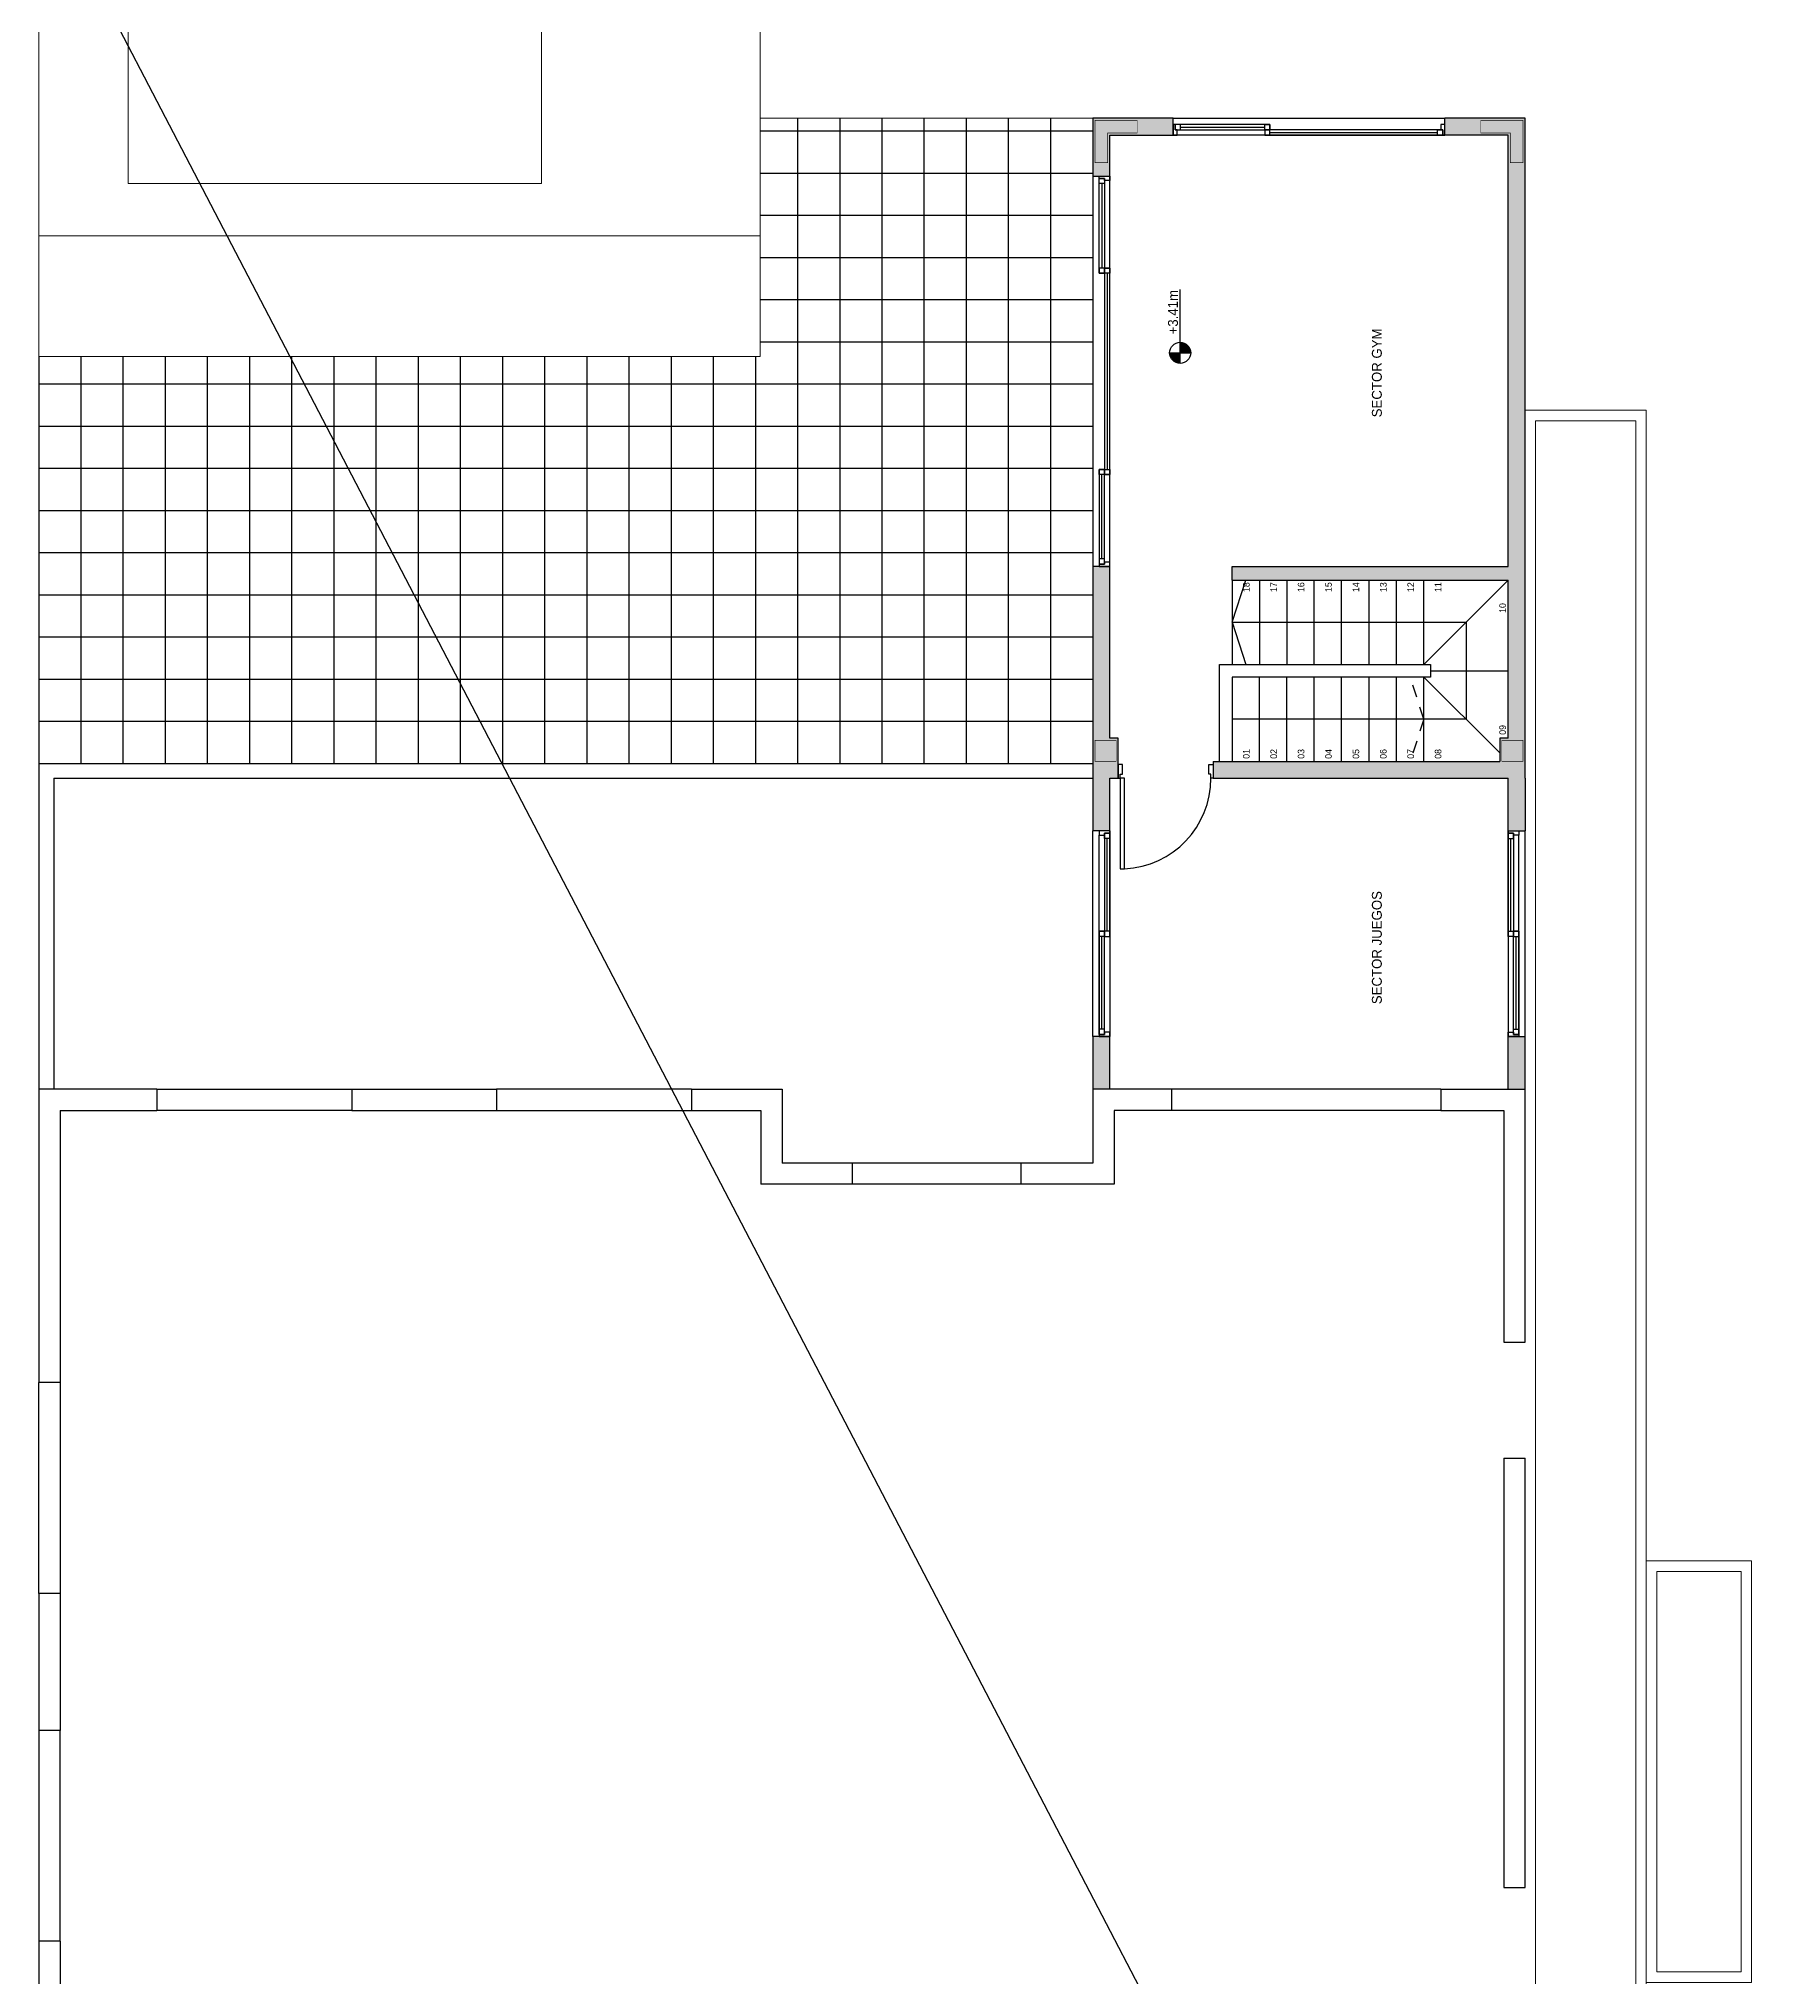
# Model space of a CAD drawing. Header units: millimetres. Extents: x 237 to 802, y 86 to 296.
# Drawn here: x 250.54 to 267.06, y 116.14 to 134.52 of the extents above; entities that cross this region are included whole.
import ezdxf

# ---------------------------------------------------------------- set-up
doc = ezdxf.new("R2010")
doc.units = ezdxf.units.MM
doc.linetypes.add('ACAD_ISO02W100', pattern=[15, 12, -3])
for name, color, linetype in [('0-HATCH', 7, 'Continuous'), ('01-MUROS', 6, 'Continuous'), ('02-CARPINTERÍAS', 9, 'Continuous'), ('03-PROYECCIONES', 9, 'Continuous')]:
    doc.layers.add(name, color=color, linetype=linetype)
doc.layers.add('06-SOLADOS', color=9, linetype='Continuous', lineweight=25)

msp = doc.modelspace()

# ---------------------------------------------------------------- hatches: boundary and pattern name
at = {"layer": '0-HATCH'}
h = msp.add_hatch(color=256, dxfattribs=at)
h.dxf.hatch_style = 1
h.paths.add_polyline_path([(261.2722, 131.543, 0.4142136), (261.3722, 131.443), (261.3722, 131.543)])
h.paths.add_polyline_path([(261.3722, 131.543), (261.4722, 131.543, 0.4142136), (261.3722, 131.643)])
at = {"layer": '06-SOLADOS'}
h = msp.add_hatch(dxfattribs=at)
h.set_pattern_fill('_USER', color=256, scale=0.4, angle=180, double=1, pattern_type=0)
h.set_pattern_definition([(180, (260.54407, 127.648), (-5e-17, -0.4), []), (270, (260.54407, 127.648), (0.4, -7e-17), [])])
h.paths.add_polyline_path([(250.5441, 131.508), (250.5441, 127.648), (260.5441, 127.648), (260.5441, 133.768), (257.3877, 133.768), (257.3877, 131.508)])
h = msp.add_hatch(color=253, dxfattribs=at)
h.dxf.hatch_style = 1
h.paths.add_polyline_path([(260.6041, 125.058), (260.5441, 125.058), (260.5441, 124.558), (260.7041, 124.558), (260.7041, 125.058)])
h.paths.add_polyline_path([(264.4841, 125.058), (264.4841, 124.558), (264.6441, 124.558), (264.6441, 125.058)])
h.paths.add_polyline_path([(260.5441, 129.518), (260.5441, 127.008), (260.7041, 127.008), (260.7041, 127.508), (260.7841, 127.508), (260.7841, 127.888), (260.7041, 127.888), (260.7041, 129.518)])
h.paths.add_polyline_path([(261.6841, 127.668), (261.6841, 127.508), (264.4841, 127.508), (264.4841, 127.008), (264.6441, 127.008), (264.6441, 127.508), (264.6441, 133.768), (263.8841, 133.768), (263.8841, 133.608), (264.4841, 133.608), (264.4841, 129.518), (261.8641, 129.518), (261.8641, 129.388), (264.4841, 129.388), (264.4841, 127.888), (264.4041, 127.888), (264.4041, 127.668)])
h.paths.add_polyline_path([(260.5441, 133.768), (260.5441, 133.218), (260.7041, 133.218), (260.7041, 133.608), (261.3041, 133.608), (261.3041, 133.768)])

# ---------------------------------------------------------------- linework, layer by layer
at = {"color": 9}
msp.add_line((237.4359, 161.2331), (276.747, 85.7953), dxfattribs=at)
at = {"color": 97, "const_width": 0.005}
for points in [[(260.5641, 133.748), (260.5641, 133.348), (260.6841, 133.348), (260.6841, 133.628), (260.9641, 133.628), (260.9641, 133.748), (260.5641, 133.748)], [(264.6241, 133.748), (264.6241, 133.348), (264.5041, 133.348), (264.5041, 133.628), (264.2241, 133.628), (264.2241, 133.748), (264.6241, 133.748)]]:
    msp.add_lwpolyline(points, dxfattribs=at)
for points in [[(260.5641, 127.668), (260.7641, 127.668), (260.7641, 127.868), (260.5641, 127.868)], [(264.4241, 127.668), (264.6241, 127.668), (264.6241, 127.868), (264.4241, 127.868)]]:
    msp.add_lwpolyline(points, close=True, dxfattribs=at)
at = {"layer": '0-HATCH'}
for p, q in [((261.3722, 131.443), (261.3722, 132.143)), ((261.2722, 131.543), (261.4722, 131.543)), ((264.6441, 127.508), (264.6441, 127.008))]:
    msp.add_line(p, q, dxfattribs=at)
msp.add_circle((261.3722, 131.543), 0.1, dxfattribs=at)
at = {"layer": '01-MUROS'}
for p, q in [((261.3041, 133.608), (261.3041, 133.768)), ((264.6441, 133.768), (263.8841, 133.768)), ((263.8841, 133.608), (263.8841, 133.768)), ((261.8641, 129.518), (264.4841, 129.518)), ((261.8641, 129.388), (261.8641, 129.518)), ((261.8641, 129.388), (264.4841, 129.388)), ((260.7041, 125.058), (260.5441, 125.058)), ((260.5441, 125.058), (260.5441, 124.558)), ((264.4841, 125.058), (264.6441, 125.058)), ((251.6616, 124.558), (251.6616, 124.358)), ((253.5116, 124.558), (254.8866, 124.558)), ((253.5116, 124.558), (253.5116, 124.358)), ((254.1991, 124.558), (254.8866, 124.558)), ((254.8866, 124.558), (254.8866, 124.358)), ((256.7366, 124.558), (257.5941, 124.558)), ((256.7366, 124.558), (257.3941, 124.558)), ((256.7366, 124.558), (256.7366, 124.358)), ((257.5941, 124.558), (257.5941, 123.858)), ((260.5441, 124.558), (260.5441, 123.858)), ((261.2941, 124.558), (260.5441, 124.558)), ((261.2941, 124.558), (261.0571, 124.558)), ((261.2941, 124.358), (261.2941, 124.558)), ((263.8441, 124.558), (263.8441, 124.358)), ((263.8441, 124.558), (264.6441, 124.558)), ((250.7441, 124.358), (250.7441, 121.7766)), ((250.7441, 124.358), (251.6616, 124.358)), ((253.5116, 124.358), (254.8866, 124.358)), ((256.7366, 124.358), (257.3941, 124.358)), ((257.3941, 124.358), (257.3941, 123.658)), ((260.7441, 124.358), (260.7441, 123.658)), ((261.2941, 124.358), (260.7441, 124.358)), ((263.8441, 124.358), (264.4441, 124.358)), ((264.4441, 124.358), (264.4441, 122.158)), ((258.2591, 123.858), (257.5941, 123.858)), ((258.2591, 123.858), (258.2591, 123.658)), ((260.5441, 123.858), (259.8591, 123.858)), ((259.8591, 123.858), (259.8591, 123.658)), ((258.2591, 123.658), (257.3941, 123.658)), ((260.7441, 123.658), (259.8591, 123.658)), ((264.4441, 122.158), (264.6441, 122.158)), ((250.7441, 121.7766), (250.5441, 121.7766)), ((264.4441, 121.058), (264.6441, 121.058)), ((264.4441, 121.058), (264.4441, 116.9852)), ((250.7441, 119.7766), (250.5441, 119.7766)), ((250.7441, 119.7766), (250.7441, 118.4766)), ((250.7441, 118.4766), (250.5441, 118.4766)), ((264.4441, 116.9852), (264.6441, 116.9852)), ((250.7441, 116.4766), (250.5441, 116.4766)), ((250.7441, 116.4766), (250.7441, 113.4952))]:
    msp.add_line(p, q, dxfattribs=at)
msp.add_lwpolyline([(260.7041, 133.218), (260.7041, 133.608), (261.3041, 133.608), (261.3041, 133.768), (260.5441, 133.768), (260.5441, 133.218)], close=True, dxfattribs=at)
for points in [[(264.6441, 127.508), (264.6441, 133.768)], [(264.4841, 129.518), (264.4841, 133.608), (263.8841, 133.608)], [(260.7041, 127.508), (260.7841, 127.508), (260.7841, 127.888), (260.7041, 127.888), (260.7041, 129.518), (260.5441, 129.518), (260.5441, 127.008)], [(264.4841, 127.888), (264.4841, 129.388)], [(264.4841, 127.888), (264.4041, 127.888), (264.4041, 127.668)], [(261.6841, 127.668), (261.6841, 127.508), (264.4841, 127.508)], [(261.6841, 127.668), (264.4041, 127.668)], [(260.7041, 127.008), (260.7041, 127.508)], [(264.4841, 127.008), (264.4841, 127.508)], [(260.7041, 127.008), (260.5441, 127.008)], [(264.4841, 127.008), (264.6441, 127.008)], [(260.7041, 124.558), (260.7041, 125.058)], [(264.4841, 124.558), (264.4841, 125.058)], [(264.6441, 122.158), (264.6441, 125.058)], [(251.6616, 124.558), (250.5441, 124.558), (250.5441, 121.7766)], [(264.6441, 116.9852), (264.6441, 121.058)], [(250.5441, 119.7766), (250.5441, 118.4766)], [(250.5441, 116.4766), (250.5441, 113.2952)]]:
    msp.add_lwpolyline(points, dxfattribs=at)
at = {"layer": '02-CARPINTERÍAS'}
for p, q in [((261.3041, 133.768), (263.8841, 133.768)), ((261.3741, 133.683), (262.1741, 133.683)), ((263.8841, 133.608), (261.3041, 133.608)), ((262.2241, 133.633), (263.8141, 133.633)), ((260.5441, 133.218), (260.5441, 129.518)), ((260.6291, 133.148), (260.6291, 132.348)), ((260.7041, 129.518), (260.7041, 133.218)), ((260.6791, 132.298), (260.6791, 130.438)), ((260.6291, 129.588), (260.6291, 130.388)), ((250.5441, 127.648), (260.5441, 127.648)), ((250.5441, 127.648), (250.5441, 124.558)), ((250.5441, 127.648), (260.5441, 127.648)), ((250.6841, 127.508), (250.6841, 124.558)), ((250.6841, 127.508), (260.5441, 127.508)), ((260.5441, 125.058), (260.5441, 127.008)), ((260.6041, 125.078), (260.6041, 126.968)), ((260.6791, 126.058), (260.6791, 126.938)), ((260.7041, 127.008), (260.7041, 125.058)), ((264.4841, 127.008), (264.4841, 125.058)), ((264.5091, 126.058), (264.5091, 126.938)), ((264.5841, 125.078), (264.5841, 126.968)), ((264.6441, 125.058), (264.6441, 127.008)), ((260.6291, 125.128), (260.6291, 126.008)), ((264.5591, 125.128), (264.5591, 126.008)), ((251.6616, 124.558), (253.5116, 124.558)), ((256.7366, 124.558), (254.8866, 124.558)), ((263.8441, 124.558), (261.2941, 124.558)), ((253.5116, 124.358), (251.6616, 124.358)), ((254.8866, 124.358), (256.7366, 124.358)), ((263.8441, 124.358), (261.2941, 124.358)), ((259.8591, 123.858), (258.2591, 123.858)), ((259.8591, 123.658), (258.2591, 123.658)), ((250.5441, 119.7766), (250.5441, 121.7766)), ((250.7441, 121.7766), (250.7441, 119.7766)), ((250.5441, 118.4766), (250.5441, 116.4766)), ((250.7441, 116.4766), (250.7441, 118.4766))]:
    msp.add_line(p, q, dxfattribs=at)
for points in [[(261.3441, 133.658), (261.3241, 133.658), (261.3241, 133.708), (261.3041, 133.708), (261.3041, 133.608), (261.3441, 133.608)], [(261.3241, 133.708), (261.3241, 133.658), (262.2241, 133.658), (262.2241, 133.708)], [(261.3241, 133.658), (261.3741, 133.658), (261.3741, 133.708), (261.3241, 133.708)], [(262.2241, 133.658), (262.1741, 133.658), (262.1741, 133.708), (262.2241, 133.708)], [(263.8441, 133.658), (263.8641, 133.658), (263.8641, 133.608), (263.8841, 133.608), (263.8841, 133.708), (263.8441, 133.708)], [(262.1741, 133.658), (262.1741, 133.608), (263.8641, 133.608), (263.8641, 133.658)], [(262.1741, 133.608), (262.2241, 133.608), (262.2241, 133.658), (262.1741, 133.658)], [(263.8641, 133.608), (263.8141, 133.608), (263.8141, 133.658), (263.8641, 133.658)], [(260.6541, 133.178), (260.6541, 133.198), (260.6041, 133.198), (260.6041, 133.218), (260.7041, 133.218), (260.7041, 133.178)], [(260.6541, 133.198), (260.6541, 133.148), (260.6041, 133.148), (260.6041, 133.198)], [(260.6041, 133.198), (260.6541, 133.198), (260.6541, 132.298), (260.6041, 132.298)], [(260.6541, 132.298), (260.6541, 132.348), (260.6041, 132.348), (260.6041, 132.298)], [(260.7041, 132.348), (260.7041, 132.298), (260.6541, 132.298), (260.6541, 132.348)], [(260.6541, 132.348), (260.6541, 130.388), (260.7041, 130.388), (260.7041, 132.348)], [(260.6041, 129.538), (260.6541, 129.538), (260.6541, 130.438), (260.6041, 130.438)], [(260.6541, 130.438), (260.6541, 130.388), (260.6041, 130.388), (260.6041, 130.438)], [(260.7041, 130.438), (260.7041, 130.388), (260.6541, 130.388), (260.6541, 130.438)], [(260.6541, 129.538), (260.6541, 129.588), (260.6041, 129.588), (260.6041, 129.538)], [(260.6541, 129.558), (260.6541, 129.538), (260.6041, 129.538), (260.6041, 129.518), (260.7041, 129.518), (260.7041, 129.558)], [(260.8241, 127.548), (260.8241, 127.638), (260.7841, 127.638), (260.7841, 127.508), (260.8041, 127.508), (260.8041, 127.548)], [(261.6441, 127.548), (261.6441, 127.638), (261.6841, 127.638), (261.6841, 127.508), (261.6641, 127.508), (261.6641, 127.548)], [(260.8041, 126.648), (260.8441, 126.648), (260.8441, 127.508), (260.8041, 127.508)], [(260.6541, 126.968), (260.6541, 126.988), (260.7041, 126.988), (260.7041, 127.008), (260.6041, 127.008), (260.6041, 126.968)], [(260.6541, 126.008), (260.7041, 126.008), (260.7041, 126.988), (260.6541, 126.988)], [(260.7041, 126.988), (260.7041, 126.938), (260.6541, 126.938), (260.6541, 126.988)], [(264.5341, 126.968), (264.5341, 126.988), (264.4841, 126.988), (264.4841, 127.008), (264.5841, 127.008), (264.5841, 126.968)], [(264.4841, 126.988), (264.4841, 126.938), (264.5341, 126.938), (264.5341, 126.988)], [(264.5341, 126.008), (264.4841, 126.008), (264.4841, 126.988), (264.5341, 126.988)], [(260.6041, 125.078), (260.6541, 125.078), (260.6541, 126.058), (260.6041, 126.058)], [(260.6541, 126.058), (260.6541, 126.008), (260.6041, 126.008), (260.6041, 126.058)], [(260.7041, 126.008), (260.7041, 126.058), (260.6541, 126.058), (260.6541, 126.008)], [(264.4841, 126.008), (264.4841, 126.058), (264.5341, 126.058), (264.5341, 126.008)], [(264.5841, 125.078), (264.5341, 125.078), (264.5341, 126.058), (264.5841, 126.058)], [(264.5341, 126.058), (264.5341, 126.008), (264.5841, 126.008), (264.5841, 126.058)], [(260.6541, 125.078), (260.6541, 125.128), (260.6041, 125.128), (260.6041, 125.078)], [(260.6541, 125.098), (260.6541, 125.078), (260.6041, 125.078), (260.6041, 125.058), (260.7041, 125.058), (260.7041, 125.098)], [(264.5341, 125.098), (264.5341, 125.078), (264.5841, 125.078), (264.5841, 125.058), (264.4841, 125.058), (264.4841, 125.098)], [(264.5341, 125.078), (264.5341, 125.128), (264.5841, 125.128), (264.5841, 125.078)]]:
    msp.add_lwpolyline(points, close=True, dxfattribs=at)
msp.add_lwpolyline([(261.7441, 127.668), (261.7441, 128.588), (263.7473, 128.588), (263.7473, 128.468), (261.8641, 128.468), (261.8641, 127.668)], dxfattribs=at)
msp.add_arc((260.8041, 127.508), 0.86, 272.66588, 0, dxfattribs=at)
at = {"layer": '03-PROYECCIONES'}
for points in [[(261.8641, 128.988), (261.9941, 129.388)], [(261.8641, 128.988), (264.0841, 128.988), (264.0841, 128.068)], [(261.8641, 128.988), (261.9941, 128.588)], [(264.0841, 128.068), (261.8641, 128.068)]]:
    msp.add_lwpolyline(points, dxfattribs=at)
at = {"layer": '03-PROYECCIONES', "linetype": 'ACAD_ISO02W100', "ltscale": 0.01}
for points in [[(263.6841, 128.068), (263.5541, 128.468)], [(263.6841, 128.068), (263.5541, 127.668)]]:
    msp.add_lwpolyline(points, dxfattribs=at)
at = {"layer": '06-SOLADOS', "lineweight": 9}
for p, q in [((260.5441, 133.768), (257.3877, 133.768)), ((250.5441, 131.508), (250.5441, 132.6523)), ((257.3877, 132.6523), (257.3877, 131.508)), ((257.3877, 131.508), (250.5441, 131.508)), ((250.5441, 127.648), (250.5441, 131.508)), ((265.7941, 130.998), (264.6441, 130.998))]:
    msp.add_line(p, q, dxfattribs=at)
at = {"layer": '06-SOLADOS'}
for p, q in [((261.8641, 129.388), (261.8641, 128.588)), ((262.1241, 129.388), (262.1241, 128.588)), ((262.3841, 129.388), (262.3841, 128.588)), ((262.6441, 128.588), (262.6441, 129.388)), ((262.9041, 128.588), (262.9041, 129.388)), ((263.1641, 128.588), (263.1641, 129.388)), ((263.4241, 128.588), (263.4241, 129.388)), ((263.6841, 128.588), (263.6841, 129.388)), ((264.4841, 129.388), (263.6841, 128.588)), ((263.7473, 128.528), (264.4841, 128.528)), ((262.1241, 127.668), (262.1241, 128.468)), ((262.3841, 127.668), (262.3841, 128.468)), ((262.6441, 127.668), (262.6441, 128.468)), ((262.9041, 127.668), (262.9041, 128.468)), ((263.1641, 127.668), (263.1641, 128.468)), ((263.4241, 127.668), (263.4241, 128.468)), ((264.4041, 127.748), (263.6841, 128.468)), ((263.6841, 127.668), (263.6841, 128.468))]:
    msp.add_line(p, q, dxfattribs=at)
at = {"layer": '06-SOLADOS', "lineweight": 9}
for points in [[(250.5441, 144.2189), (250.5441, 132.6523), (257.3877, 132.6523), (257.3877, 144.2189)], [(255.3119, 133.148), (251.391, 133.148), (251.391, 143.2964), (255.3119, 143.2964)], [(265.6941, 110.1852), (264.7441, 110.1852), (264.7441, 130.898), (265.6941, 130.898)], [(265.7941, 116.0852), (265.7941, 120.0852), (266.7941, 120.0852), (266.7941, 116.0852)], [(265.8941, 116.1852), (265.8941, 119.9852), (266.6941, 119.9852), (266.6941, 116.1852)]]:
    msp.add_lwpolyline(points, close=True, dxfattribs=at)
msp.add_lwpolyline([(264.6441, 110.0852), (265.7941, 110.0852), (265.7941, 130.998)], dxfattribs=at)

# ---------------------------------------------------------------- texts
at = {"char_height": 0.09375, "attachment_point": 1, "rotation": 90}
for s, insert in [('+3.41m', (261.2564, 131.718)), ('{\\W3.011242; }SECTOR GYM', (263.1912, 130.8269)), ('{\\W1.511242; }SECTOR JUEGOS', (263.1912, 125.3125))]:
    msp.add_mtext_dynamic_manual_height_columns(s, width=1.470858, gutter_width=12.5, heights=[0], dxfattribs=dict(at, insert=insert))
at = {"layer": '03-PROYECCIONES', "char_height": 0.0625, "rotation": 90}
for s, insert, attachment_point in [('18', (261.968, 129.2743), 1), ('17', (262.228, 129.2743), 1), ('16', (262.488, 129.2743), 1), ('15', (262.748, 129.2743), 1), ('14', (263.008, 129.2743), 1), ('13', (263.268, 129.2743), 1), ('12', (263.528, 129.2743), 1), ('11', (263.788, 129.2743), 1), ('10', (264.3999, 129.1695), 3), ('09', (264.3999, 127.9201), 1), ('01', (261.968, 127.6921), 1), ('02', (262.228, 127.6921), 1), ('03', (262.488, 127.6921), 1), ('04', (262.748, 127.6921), 1), ('05', (263.008, 127.6921), 1), ('06', (263.268, 127.6921), 1), ('07', (263.528, 127.6921), 1), ('08', (263.788, 127.6921), 1)]:
    msp.add_mtext_dynamic_manual_height_columns(s, width=1.470858, gutter_width=12.5, heights=[0], dxfattribs=dict(at, insert=insert, attachment_point=attachment_point))

doc.saveas('drawing.dxf')
